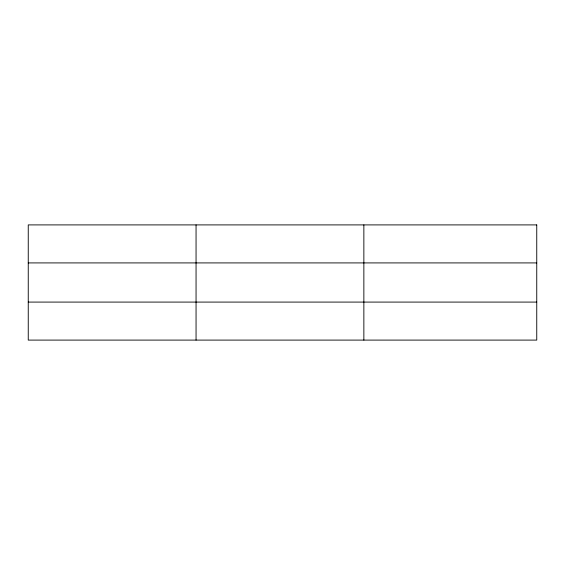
<?xml version="1.0" encoding="UTF-8"?>
<svg xmlns="http://www.w3.org/2000/svg" width="565" height="565" viewBox="0 0 565 565"><rect width="100%" height="100%" fill="white"/><g stroke="black" fill="none" stroke-linecap="round" stroke-linejoin="round"><path stroke-width="0.85" d="M196.055 340.095L196.055 224.905M363.86 340.095L363.86 224.905M28.25 262.916L536.75 262.916M28.25 302.084L536.75 302.084M536.75 224.905L536.75 340.095L28.25 340.095L28.25 224.905L536.75 224.905"/></g></svg>
